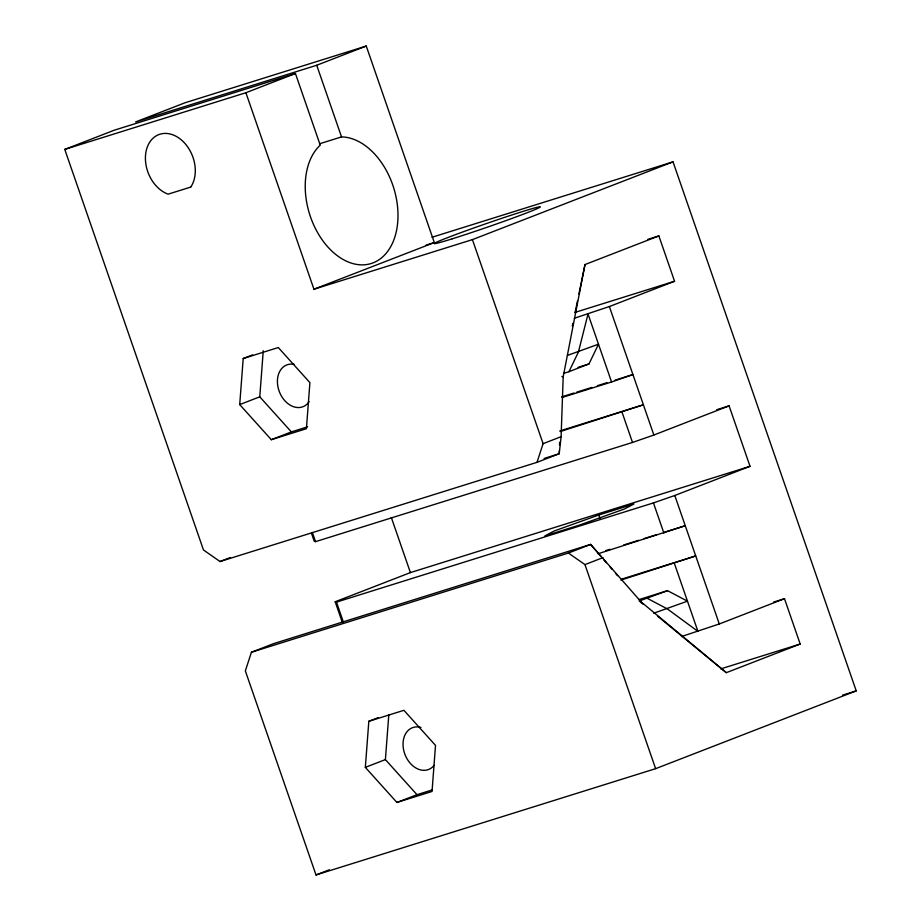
<?xml version="1.0" encoding="UTF-8"?>
<svg xmlns="http://www.w3.org/2000/svg" width="921" height="921" viewBox="0 0 921 921"><rect width="100%" height="100%" fill="white"/><g stroke="black" fill="none" stroke-linecap="round" stroke-linejoin="round"><path stroke-width="1.38" d="M559.323 450.864L559.22 453.731L537.001 462.342L220.027 561.534L203.472 549.964L64.769 149.409L114.308 130.195L295.434 73.519L320.243 145.161A65.621 44.058 72.6 0 0 330.236 249.499A65.621 44.058 72.6 0 0 397.607 223.377A65.621 44.058 72.6 0 0 341.53 136.907L316.72 65.264L366.259 46.05L434.309 242.557L313.946 289.229L245.895 92.722L295.434 73.519M559.519 445.142L559.611 442.276M544.127 458.451L559.22 453.731L561.108 436.692L563.192 376.804L584.996 264.557L658.86 235.914L674.563 281.262L609.368 306.543L574.301 318.263M243.213 358.522L278.303 347.539L309.905 382.629L306.405 428.702L271.315 439.685L239.713 404.595L243.213 358.522L252.573 354.896M307.568 426.837L291.37 431.903L259.768 396.824L263.268 350.751M368.826 721.293L403.916 710.31L435.518 745.4L432.03 791.473L396.928 802.456L365.338 767.366L368.826 721.293L378.186 717.666M431.845 790.034L416.994 794.685L385.392 759.595L388.789 714.915M572.286 326.103L572.862 323.306M575.176 312.115L577.49 300.925M578.929 293.926L584.996 264.557M773.525 602.115L784.485 598.685L800.188 644.032L726.312 672.675L641.131 601.908L590.626 544.415L273.652 643.618L251.433 652.241L245.343 670.891L316.007 874.95L655.625 768.667L856.231 690.877L673.032 161.843L432.018 237.261M537.001 462.342L543.091 443.68L472.427 239.621L673.032 161.843M563.468 373.419L568.948 371.704L578.423 351.983L588.024 313.969L611.567 381.985L632.923 374.559L615.124 380.131M568.948 371.704L589.003 363.922L598.489 344.201L567.451 355.414M239.713 404.595L259.768 396.824M271.315 439.685L291.37 431.903M220.027 561.534L230.48 557.481M543.091 443.68L561.108 436.692M311.517 533.42L314.245 541.306L315.535 541.652L632.508 442.448L653.864 435.023L729.087 405.85L750.028 466.314L674.794 495.486L653.45 502.912L336.476 602.115L335.186 601.77L342.462 622.792M335.186 601.77L410.409 572.597L750.028 466.314M251.433 652.241L568.407 553.037L590.626 544.415L600.837 556.284M568.407 553.037L584.962 564.608L602.99 557.619M639.243 601.01L667.518 590.66L687.469 601.16L653.691 613.236M681.471 636.549L719.289 623.966L784.485 598.685M365.338 767.366L385.392 759.595M396.928 802.456L416.994 794.685M316.007 874.95L329.384 869.769M598.788 515L554.315 530.933L544.933 535.884L580.034 524.901L624.507 508.968L633.89 504.017L598.788 515L600.158 518.949M560.29 431.546L643.388 404.791L559.853 430.936M598.051 553.763L685.27 525.718L664.72 532.142M620.869 580.126L695.735 555.939L621.79 579.09M366.259 46.05L185.133 102.738L135.594 121.94L316.72 65.264M64.769 149.409L245.895 92.722M319.575 143.768L341.53 136.907M426.078 245.124L434.309 242.557M313.946 289.229L472.427 239.621M647.912 239.345L658.86 235.914M574.6 312.541L674.563 281.262M578.054 367.352L589.003 363.922M561.718 396.847L574.036 392.991M576.776 392.127L591.846 387.419M597.315 385.703L606.904 382.699M562.178 397.446L611.567 381.985M716.768 409.707L729.087 405.85M605.845 550.574L609.944 549.284M623.644 545.002L638.702 540.282M644.182 538.566L656.512 534.71M638.76 599.652L667.518 590.66M720.763 668.888L800.188 644.032M842.531 695.159L856.231 690.877M561.891 376.459L563.192 376.804M639.842 601.563L641.131 601.908M647.451 598.431L667.403 608.942L697.934 631.392L674.379 563.376M640.958 602.472L643.169 604.303M657.582 616.149L726.312 672.675M603.623 559.508L606.409 562.743M610.128 567.06L611.981 569.213M615.7 573.53L617.554 575.683M609.368 306.543L653.864 435.023M674.794 495.486L719.289 623.966M622.043 412.217L632.508 442.448M653.45 502.912L663.914 533.144M584.962 564.608L655.625 768.667M391.333 517.51L410.409 572.597M312.357 532.453L315.535 541.652M336.476 602.115L343.303 621.825M434.067 765.386A22.403 16.59 68.8 0 1 404.641 753.574A22.403 16.59 68.8 0 1 420.932 727.44M309.134 401.683A22.403 16.59 68.8 0 1 279.535 392.173A22.403 16.59 68.8 0 1 294.167 364.382M190.739 187.078L168.106 194.17A32.005 23.704 68.8 0 1 146.278 150.445A32.005 23.704 68.8 0 1 180.965 139.589A32.005 23.704 68.8 0 1 190.739 187.078M452.234 238.815A56.02 1.854 -19.1 0 0 539.211 207.662A56.02 1.854 -19.1 0 0 470.585 229.133A56.02 1.854 -19.1 0 0 452.234 238.815"/></g></svg>
